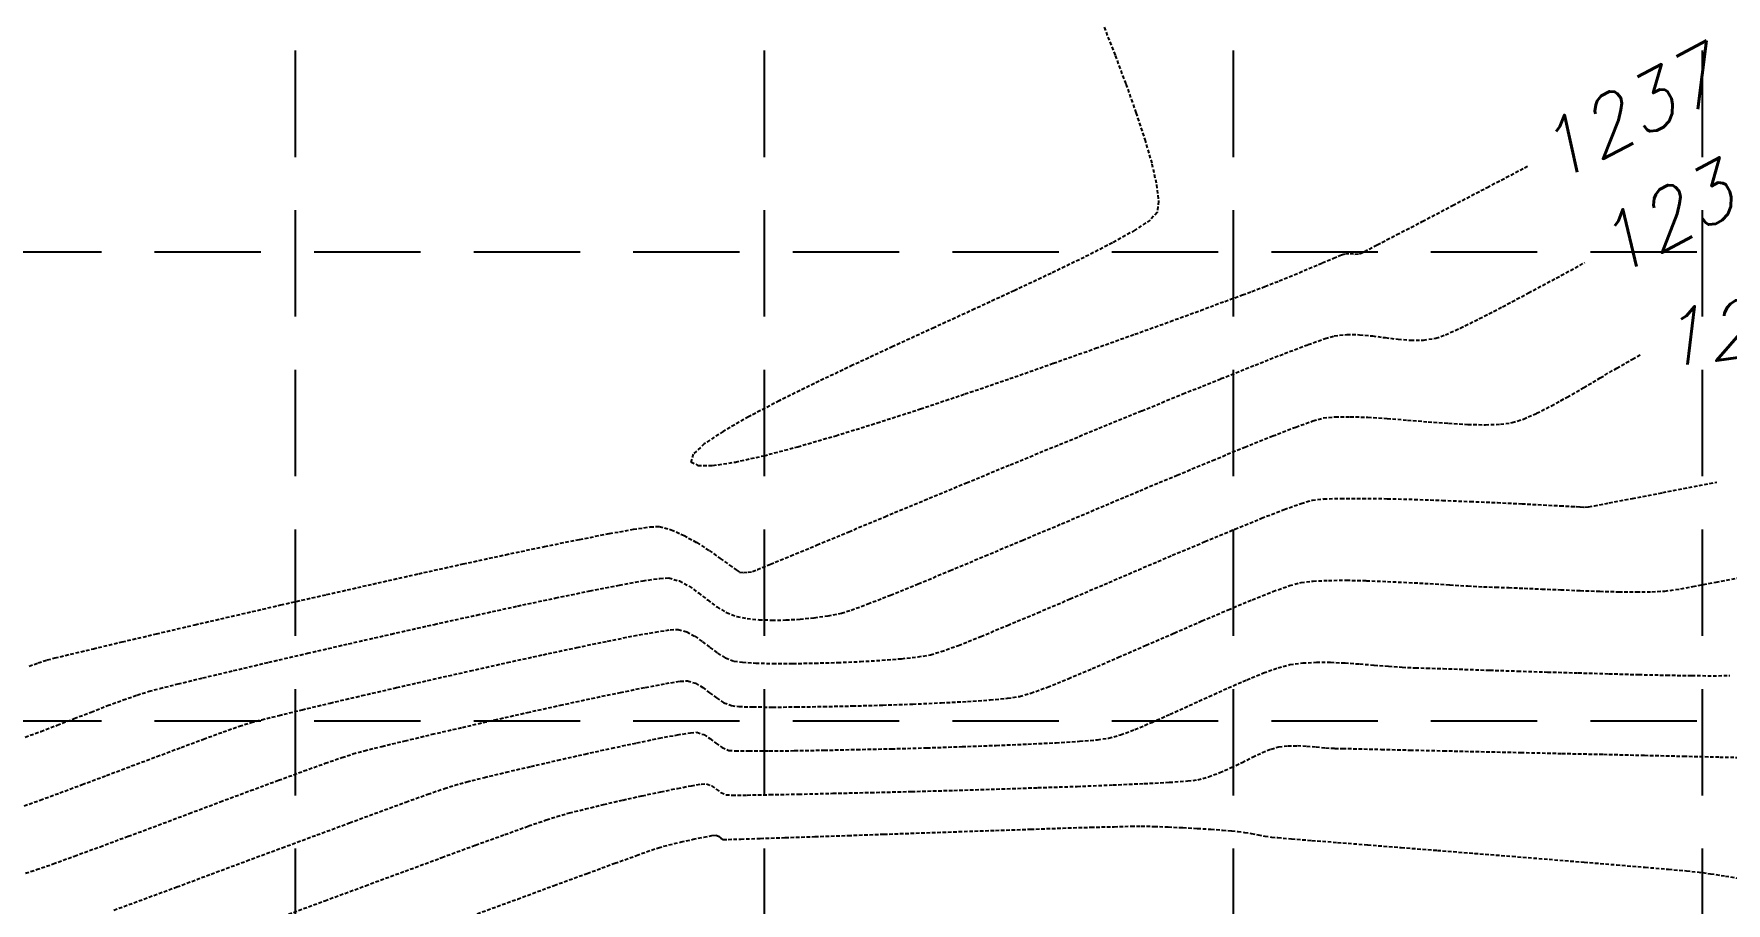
# Model space of a CAD drawing. Header units: inches. Extents: x 7994 to 10114, y 11164 to 12491.
# Drawn here: x 9730.3 to 9849.6, y 11450.7 to 11512 of the extents above; entities that cross this region are included whole.
import ezdxf

# ---------------------------------------------------------------- set-up
doc = ezdxf.new("R2010")
doc.units = ezdxf.units.IN
doc.header["$MEASUREMENT"] = 0
doc.linetypes.add('HIDDEN', pattern=[0.375, 0.25, -0.125])
doc.linetypes.add('x4227topo$0$HIDDEN', pattern=[0.375, 0.25, -0.125])
doc.layers.add('CONTOURS', color=43, linetype='x4227topo$0$HIDDEN')
doc.layers.add('GRID', color=254, linetype='HIDDEN')
doc.styles.add('x4227topo$0$L100', font='simplex.shx', dxfattribs={"oblique": 15, "height": 6})

msp = doc.modelspace()

# ---------------------------------------------------------------- linework, layer by layer
at = {"layer": 'CONTOURS', "color": 43}
for p, q in [((9805.77, 11512.43, 1237), (9806.55, 11510.43, 1237)), ((9806.55, 11510.43, 1237), (9807.31, 11508.4, 1237)), ((9807.31, 11508.4, 1237), (9808.02, 11506.4, 1237)), ((9808.02, 11506.4, 1237), (9808.64, 11504.51, 1237)), ((9808.64, 11504.51, 1237), (9809.14, 11502.79, 1237)), ((9809.14, 11502.79, 1237), (9809.47, 11501.32, 1237)), ((9832.78, 11501.13, 1237), (9835.42, 11502.51, 1237)), ((9835.42, 11502.51, 1237), (9835.62, 11502.62, 1237)), ((9809.47, 11501.32, 1237), (9809.61, 11500.15, 1237)), ((9809.61, 11500.15, 1237), (9809.51, 11499.37, 1237)), ((9830.35, 11499.86, 1237), (9832.78, 11501.13, 1237)), ((9809.51, 11499.37, 1237), (9809.02, 11498.83, 1237)), ((9828.21, 11498.73, 1237), (9830.35, 11499.86, 1237)), ((9807.94, 11498.11, 1237), (9806.36, 11497.22, 1237)), ((9809.02, 11498.83, 1237), (9807.94, 11498.11, 1237)), ((9825.03, 11497.08, 1237), (9826.41, 11497.8, 1237)), ((9826.41, 11497.8, 1237), (9828.21, 11498.73, 1237)), ((9806.36, 11497.22, 1237), (9804.37, 11496.2, 1237)), ((9822.5, 11496.37, 1237), (9822.79, 11496.47, 1237)), ((9822.79, 11496.47, 1237), (9823.12, 11496.47, 1237)), ((9823.12, 11496.47, 1237), (9823.45, 11496.43, 1237)), ((9823.78, 11496.44, 1237), (9824.13, 11496.61, 1237)), ((9824.13, 11496.61, 1237), (9825.03, 11497.08, 1237)), ((9804.37, 11496.2, 1237), (9802.03, 11495.07, 1237)), ((9819.18, 11494.97, 1237), (9820.21, 11495.41, 1237)), ((9820.21, 11495.41, 1237), (9821.15, 11495.81, 1237)), ((9821.15, 11495.81, 1237), (9821.94, 11496.14, 1237)), ((9821.94, 11496.14, 1237), (9822.5, 11496.37, 1237)), ((9823.45, 11496.43, 1237), (9823.78, 11496.44, 1237)), ((9837.66, 11494.74, 1236), (9839.66, 11495.83, 1236)), ((9802.03, 11495.07, 1237), (9799.43, 11493.85, 1237)), ((9816.2, 11493.8, 1237), (9817.11, 11494.14, 1237)), ((9817.11, 11494.14, 1237), (9818.12, 11494.54, 1237)), ((9818.12, 11494.54, 1237), (9819.18, 11494.97, 1237)), ((9835.69, 11493.69, 1236), (9837.66, 11494.74, 1236)), ((9799.43, 11493.85, 1237), (9796.65, 11492.56, 1237)), ((9812.56, 11492.46, 1237), (9814.28, 11493.1, 1237)), ((9814.28, 11493.1, 1237), (9815.52, 11493.55, 1237)), ((9815.52, 11493.55, 1237), (9816.2, 11493.8, 1237)), ((9833.87, 11492.72, 1236), (9835.69, 11493.69, 1236)), ((9796.65, 11492.56, 1237), (9793.77, 11491.24, 1237)), ((9807.93, 11490.78, 1237), (9810.42, 11491.68, 1237)), ((9810.42, 11491.68, 1237), (9812.56, 11492.46, 1237)), ((9830.88, 11491.21, 1236), (9832.24, 11491.88, 1236)), ((9832.24, 11491.88, 1236), (9833.87, 11492.72, 1236)), ((9793.77, 11491.24, 1237), (9790.87, 11489.91, 1237)), ((9805.17, 11489.79, 1237), (9807.93, 11490.78, 1237)), ((9821.35, 11490.48, 1236), (9822, 11490.67, 1236)), ((9822, 11490.67, 1236), (9822.89, 11490.76, 1236)), ((9822.89, 11490.76, 1236), (9823.79, 11490.75, 1236)), ((9823.79, 11490.75, 1236), (9824.69, 11490.66, 1236)), ((9824.69, 11490.66, 1236), (9825.59, 11490.54, 1236)), ((9825.59, 11490.54, 1236), (9826.5, 11490.43, 1236)), ((9828.29, 11490.37, 1236), (9829.16, 11490.5, 1236)), ((9829.16, 11490.5, 1236), (9829.84, 11490.74, 1236)), ((9829.84, 11490.74, 1236), (9830.88, 11491.21, 1236)), ((9790.87, 11489.91, 1237), (9788.04, 11488.59, 1237)), ((9802.21, 11488.74, 1237), (9805.17, 11489.79, 1237)), ((9816.42, 11488.61, 1236), (9818.49, 11489.42, 1236)), ((9818.49, 11489.42, 1236), (9820.15, 11490.05, 1236)), ((9820.15, 11490.05, 1236), (9821.35, 11490.48, 1236)), ((9826.5, 11490.43, 1236), (9827.39, 11490.36, 1236)), ((9827.39, 11490.36, 1236), (9828.29, 11490.37, 1236)), ((9843.03, 11489.02, 1235), (9843.67, 11489.38, 1235)), ((9788.04, 11488.59, 1237), (9785.34, 11487.31, 1237)), ((9799.12, 11487.65, 1237), (9802.21, 11488.74, 1237)), ((9814.01, 11487.65, 1236), (9816.42, 11488.61, 1236)), ((9840.76, 11487.71, 1235), (9841.92, 11488.39, 1235)), ((9841.92, 11488.39, 1235), (9843.03, 11489.02, 1235)), ((9785.34, 11487.31, 1237), (9782.87, 11486.09, 1237)), ((9795.96, 11486.57, 1237), (9799.12, 11487.65, 1237)), ((9811.33, 11486.57, 1236), (9814.01, 11487.65, 1236)), ((9838.42, 11486.35, 1235), (9839.59, 11487.02, 1235)), ((9839.59, 11487.02, 1235), (9840.76, 11487.71, 1235)), ((9782.87, 11486.09, 1237), (9780.7, 11484.96, 1237)), ((9792.82, 11485.52, 1237), (9795.96, 11486.57, 1237)), ((9808.44, 11485.39, 1236), (9811.33, 11486.57, 1236)), ((9836.27, 11485.21, 1235), (9837.31, 11485.73, 1235)), ((9837.31, 11485.73, 1235), (9838.42, 11486.35, 1235)), ((9780.7, 11484.96, 1237), (9778.91, 11483.93, 1237)), ((9786.85, 11483.63, 1237), (9789.76, 11484.53, 1237)), ((9789.76, 11484.53, 1237), (9792.82, 11485.52, 1237)), ((9805.4, 11484.15, 1236), (9808.44, 11485.39, 1236)), ((9819.29, 11484.24, 1235), (9820.5, 11484.67, 1235)), ((9820.5, 11484.67, 1235), (9821.22, 11484.88, 1235)), ((9821.22, 11484.88, 1235), (9822.07, 11484.96, 1235)), ((9822.07, 11484.96, 1235), (9823.13, 11484.97, 1235)), ((9823.13, 11484.97, 1235), (9824.37, 11484.93, 1235)), ((9824.37, 11484.93, 1235), (9825.73, 11484.84, 1235)), ((9825.73, 11484.84, 1235), (9827.17, 11484.73, 1235)), ((9827.17, 11484.73, 1235), (9828.63, 11484.61, 1235)), ((9828.63, 11484.61, 1235), (9830.06, 11484.51, 1235)), ((9833.72, 11484.44, 1235), (9834.55, 11484.55, 1235)), ((9834.55, 11484.55, 1235), (9835.34, 11484.8, 1235)), ((9835.34, 11484.8, 1235), (9836.27, 11485.21, 1235)), ((9778.91, 11483.93, 1237), (9777.58, 11483.05, 1237)), ((9784.17, 11482.85, 1237), (9786.85, 11483.63, 1237)), ((9802.29, 11482.87, 1236), (9805.4, 11484.15, 1236)), ((9815.69, 11482.82, 1235), (9817.66, 11483.61, 1235)), ((9817.66, 11483.61, 1235), (9819.29, 11484.24, 1235)), ((9830.06, 11484.51, 1235), (9831.42, 11484.43, 1235)), ((9831.42, 11484.43, 1235), (9832.66, 11484.4, 1235)), ((9832.66, 11484.4, 1235), (9833.72, 11484.44, 1235)), ((9776.8, 11482.33, 1237), (9776.64, 11481.79, 1237)), ((9777.58, 11483.05, 1237), (9776.8, 11482.33, 1237)), ((9779.77, 11481.77, 1237), (9781.79, 11482.22, 1237)), ((9781.79, 11482.22, 1237), (9784.17, 11482.85, 1237)), ((9799.15, 11481.58, 1236), (9802.29, 11482.87, 1236)), ((9813.42, 11481.89, 1235), (9815.69, 11482.82, 1235)), ((9776.64, 11481.79, 1237), (9777.13, 11481.53, 1237)), ((9777.13, 11481.53, 1237), (9778.19, 11481.53, 1237)), ((9778.19, 11481.53, 1237), (9779.77, 11481.77, 1237)), ((9796.07, 11480.31, 1236), (9799.15, 11481.58, 1236)), ((9810.93, 11480.85, 1235), (9813.42, 11481.89, 1235)), ((9793.1, 11479.08, 1236), (9796.07, 11480.31, 1236)), ((9805.54, 11478.59, 1235), (9808.28, 11479.75, 1235)), ((9808.28, 11479.75, 1235), (9810.93, 11480.85, 1235)), ((9845.16, 11479.62, 1234), (9847.73, 11480.12, 1234)), ((9847.73, 11480.12, 1234), (9848.97, 11480.36, 1234)), ((9790.31, 11477.92, 1236), (9793.1, 11479.08, 1236)), ((9802.77, 11477.42, 1235), (9805.54, 11478.59, 1235)), ((9818.46, 11478.43, 1234), (9819.67, 11478.86, 1234)), ((9819.67, 11478.86, 1234), (9820.44, 11479.08, 1234)), ((9820.44, 11479.08, 1234), (9821.26, 11479.17, 1234)), ((9821.26, 11479.17, 1234), (9822.47, 11479.21, 1234)), ((9822.47, 11479.21, 1234), (9823.99, 11479.21, 1234)), ((9823.99, 11479.21, 1234), (9825.75, 11479.19, 1234)), ((9825.75, 11479.19, 1234), (9827.65, 11479.14, 1234)), ((9827.65, 11479.14, 1234), (9829.63, 11479.07, 1234)), ((9829.63, 11479.07, 1234), (9831.6, 11478.99, 1234)), ((9831.6, 11478.99, 1234), (9833.5, 11478.91, 1234)), ((9833.5, 11478.91, 1234), (9835.24, 11478.83, 1234)), ((9835.24, 11478.83, 1234), (9836.74, 11478.75, 1234)), ((9836.74, 11478.75, 1234), (9837.93, 11478.69, 1234)), ((9837.93, 11478.69, 1234), (9838.73, 11478.65, 1234)), ((9838.73, 11478.65, 1234), (9839.06, 11478.63, 1234)), ((9839.06, 11478.63, 1234), (9839.35, 11478.61, 1234)), ((9839.35, 11478.61, 1234), (9839.65, 11478.6, 1234)), ((9839.65, 11478.6, 1234), (9839.94, 11478.61, 1234)), ((9839.94, 11478.61, 1234), (9840.34, 11478.68, 1234)), ((9840.34, 11478.68, 1234), (9841.39, 11478.89, 1234)), ((9841.39, 11478.89, 1234), (9843.03, 11479.2, 1234)), ((9843.03, 11479.2, 1234), (9845.16, 11479.62, 1234)), ((9787.77, 11476.86, 1236), (9790.31, 11477.92, 1236)), ((9800.03, 11476.27, 1235), (9802.77, 11477.42, 1235)), ((9815, 11477.05, 1234), (9816.88, 11477.81, 1234)), ((9816.88, 11477.81, 1234), (9818.46, 11478.43, 1234)), ((9766.32, 11475.82, 1236), (9768.79, 11476.32, 1236)), ((9768.79, 11476.32, 1236), (9770.89, 11476.73, 1236)), ((9770.89, 11476.73, 1236), (9772.58, 11477.03, 1236)), ((9772.58, 11477.03, 1236), (9773.77, 11477.2, 1236)), ((9773.77, 11477.2, 1236), (9774.41, 11477.23, 1236)), ((9774.41, 11477.23, 1236), (9775.25, 11477, 1236)), ((9775.25, 11477, 1236), (9776.15, 11476.6, 1236)), ((9776.15, 11476.6, 1236), (9777.06, 11476.09, 1236)), ((9785.53, 11475.93, 1236), (9787.77, 11476.86, 1236)), ((9797.39, 11475.16, 1235), (9800.03, 11476.27, 1235)), ((9812.88, 11476.16, 1234), (9815, 11477.05, 1234)), ((9760.58, 11474.59, 1236), (9763.57, 11475.24, 1236)), ((9763.57, 11475.24, 1236), (9766.32, 11475.82, 1236)), ((9777.06, 11476.09, 1236), (9777.93, 11475.53, 1236)), ((9777.93, 11475.53, 1236), (9778.71, 11474.98, 1236)), ((9778.71, 11474.98, 1236), (9779.36, 11474.51, 1236)), ((9782.24, 11474.57, 1236), (9783.67, 11475.16, 1236)), ((9783.67, 11475.16, 1236), (9785.53, 11475.93, 1236)), ((9794.91, 11474.12, 1235), (9797.39, 11475.16, 1235)), ((9808.19, 11474.18, 1234), (9810.58, 11475.2, 1234)), ((9810.58, 11475.2, 1234), (9812.88, 11476.16, 1234)), ((9754.21, 11473.17, 1236), (9757.44, 11473.9, 1236)), ((9757.44, 11473.9, 1236), (9760.58, 11474.59, 1236)), ((9779.36, 11474.51, 1236), (9779.82, 11474.17, 1236)), ((9779.82, 11474.17, 1236), (9780.06, 11474.02, 1236)), ((9780.06, 11474.02, 1236), (9780.36, 11473.99, 1236)), ((9780.36, 11473.99, 1236), (9780.67, 11474, 1236)), ((9780.67, 11474, 1236), (9780.97, 11474.05, 1236)), ((9780.97, 11474.05, 1236), (9781.32, 11474.19, 1236)), ((9781.32, 11474.19, 1236), (9782.24, 11474.57, 1236)), ((9792.67, 11473.19, 1235), (9794.91, 11474.12, 1235)), ((9805.77, 11473.14, 1234), (9808.19, 11474.18, 1234)), ((9750.95, 11472.43, 1236), (9754.21, 11473.17, 1236)), ((9767.1, 11472.19, 1235), (9769.52, 11472.69, 1235)), ((9769.52, 11472.69, 1235), (9771.6, 11473.1, 1235)), ((9771.6, 11473.1, 1235), (9773.26, 11473.4, 1235)), ((9773.26, 11473.4, 1235), (9774.45, 11473.57, 1235)), ((9774.45, 11473.57, 1235), (9775.07, 11473.6, 1235)), ((9775.07, 11473.6, 1235), (9775.82, 11473.39, 1235)), ((9775.82, 11473.39, 1235), (9776.51, 11473.02, 1235)), ((9776.51, 11473.02, 1235), (9777.16, 11472.55, 1235)), ((9790.71, 11472.4, 1235), (9792.67, 11473.19, 1235)), ((9803.37, 11472.12, 1234), (9805.77, 11473.14, 1234)), ((9816.22, 11472.07, 1233), (9817.68, 11472.65, 1233)), ((9817.68, 11472.65, 1233), (9818.85, 11473.06, 1233)), ((9818.85, 11473.06, 1233), (9819.66, 11473.28, 1233)), ((9819.66, 11473.28, 1233), (9820.51, 11473.38, 1233)), ((9820.51, 11473.38, 1233), (9821.59, 11473.43, 1233)), ((9821.59, 11473.43, 1233), (9822.87, 11473.44, 1233)), ((9822.87, 11473.44, 1233), (9824.27, 11473.41, 1233)), ((9824.27, 11473.41, 1233), (9825.75, 11473.35, 1233)), ((9825.75, 11473.35, 1233), (9827.26, 11473.28, 1233)), ((9827.26, 11473.28, 1233), (9828.75, 11473.2, 1233)), ((9828.75, 11473.2, 1233), (9830.15, 11473.12, 1233)), ((9830.15, 11473.12, 1233), (9831.43, 11473.04, 1233)), ((9831.43, 11473.04, 1233), (9832.53, 11472.98, 1233)), ((9832.53, 11472.98, 1233), (9833.39, 11472.95, 1233)), ((9833.39, 11472.95, 1233), (9834.3, 11472.92, 1233)), ((9834.3, 11472.92, 1233), (9835.4, 11472.88, 1233)), ((9835.4, 11472.88, 1233), (9836.64, 11472.82, 1233)), ((9836.64, 11472.82, 1233), (9837.97, 11472.77, 1233)), ((9837.97, 11472.77, 1233), (9839.35, 11472.71, 1233)), ((9839.35, 11472.71, 1233), (9840.73, 11472.66, 1233)), ((9840.73, 11472.66, 1233), (9842.07, 11472.63, 1233)), ((9842.07, 11472.63, 1233), (9843.31, 11472.62, 1233)), ((9843.31, 11472.62, 1233), (9844.4, 11472.63, 1233)), ((9844.4, 11472.63, 1233), (9845.31, 11472.68, 1233)), ((9845.31, 11472.68, 1233), (9846.07, 11472.78, 1233)), ((9846.07, 11472.78, 1233), (9847.29, 11472.99, 1233)), ((9847.29, 11472.99, 1233), (9848.92, 11473.3, 1233)), ((9848.92, 11473.3, 1233), (9850.89, 11473.68, 1233)), ((9744.61, 11470.98, 1236), (9747.72, 11471.7, 1236)), ((9747.72, 11471.7, 1236), (9750.95, 11472.43, 1236)), ((9761.54, 11470.99, 1235), (9764.41, 11471.62, 1235)), ((9764.41, 11471.62, 1235), (9767.1, 11472.19, 1235)), ((9777.16, 11472.55, 1235), (9777.81, 11472.05, 1235)), ((9777.81, 11472.05, 1235), (9778.46, 11471.56, 1235)), ((9778.46, 11471.56, 1235), (9779.14, 11471.16, 1235)), ((9787.94, 11471.33, 1235), (9789.11, 11471.77, 1235)), ((9789.11, 11471.77, 1235), (9790.71, 11472.4, 1235)), ((9801.08, 11471.15, 1234), (9803.37, 11472.12, 1234)), ((9814.53, 11471.36, 1233), (9816.22, 11472.07, 1233)), ((9738.95, 11469.66, 1236), (9741.66, 11470.3, 1236)), ((9741.66, 11470.3, 1236), (9744.61, 11470.98, 1236)), ((9755.51, 11469.65, 1235), (9758.55, 11470.33, 1235)), ((9758.55, 11470.33, 1235), (9761.54, 11470.99, 1235)), ((9779.14, 11471.16, 1235), (9779.87, 11470.88, 1235)), ((9779.87, 11470.88, 1235), (9780.6, 11470.74, 1235)), ((9780.6, 11470.74, 1235), (9781.44, 11470.66, 1235)), ((9781.44, 11470.66, 1235), (9782.36, 11470.63, 1235)), ((9782.36, 11470.63, 1235), (9783.33, 11470.64, 1235)), ((9783.33, 11470.64, 1235), (9784.33, 11470.7, 1235)), ((9784.33, 11470.7, 1235), (9785.33, 11470.8, 1235)), ((9785.33, 11470.8, 1235), (9786.31, 11470.94, 1235)), ((9786.31, 11470.94, 1235), (9787.25, 11471.12, 1235)), ((9787.25, 11471.12, 1235), (9787.94, 11471.33, 1235)), ((9797.08, 11469.48, 1234), (9798.96, 11470.26, 1234)), ((9798.96, 11470.26, 1234), (9801.08, 11471.15, 1234)), ((9810.72, 11469.72, 1233), (9812.67, 11470.57, 1233)), ((9812.67, 11470.57, 1233), (9814.53, 11471.36, 1233)), ((9734.5, 11468.61, 1236), (9736.54, 11469.1, 1236)), ((9736.54, 11469.1, 1236), (9738.95, 11469.66, 1236)), ((9752.5, 11468.96, 1235), (9755.51, 11469.65, 1235)), ((9768.6, 11468.7, 1234), (9770.76, 11469.15, 1234)), ((9770.76, 11469.15, 1234), (9772.62, 11469.52, 1234)), ((9772.62, 11469.52, 1234), (9774.12, 11469.79, 1234)), ((9774.12, 11469.79, 1234), (9775.18, 11469.95, 1234)), ((9775.18, 11469.95, 1234), (9775.74, 11469.97, 1234)), ((9775.74, 11469.97, 1234), (9776.35, 11469.8, 1234)), ((9776.35, 11469.8, 1234), (9776.91, 11469.49, 1234)), ((9776.91, 11469.49, 1234), (9777.45, 11469.11, 1234)), ((9777.45, 11469.11, 1234), (9777.98, 11468.7, 1234)), ((9795.5, 11468.85, 1234), (9797.08, 11469.48, 1234)), ((9808.73, 11468.86, 1233), (9810.72, 11469.72, 1233)), ((9730.61, 11467.62, 1236), (9731.25, 11467.82, 1236)), ((9731.25, 11467.82, 1236), (9731.79, 11467.96, 1236)), ((9731.79, 11467.96, 1236), (9732.89, 11468.23, 1236)), ((9732.89, 11468.23, 1236), (9734.5, 11468.61, 1236)), ((9746.87, 11467.66, 1235), (9749.6, 11468.29, 1235)), ((9749.6, 11468.29, 1235), (9752.5, 11468.96, 1235)), ((9763.69, 11467.64, 1234), (9766.22, 11468.19, 1234)), ((9766.22, 11468.19, 1234), (9768.6, 11468.7, 1234)), ((9777.98, 11468.7, 1234), (9778.52, 11468.3, 1234)), ((9778.52, 11468.3, 1234), (9779.08, 11467.96, 1234)), ((9779.08, 11467.96, 1234), (9779.68, 11467.74, 1234)), ((9790.11, 11467.8, 1234), (9791.49, 11467.91, 1234)), ((9791.49, 11467.91, 1234), (9792.65, 11468.04, 1234)), ((9792.65, 11468.04, 1234), (9793.53, 11468.18, 1234)), ((9793.53, 11468.18, 1234), (9794.29, 11468.41, 1234)), ((9794.29, 11468.41, 1234), (9795.5, 11468.85, 1234)), ((9804.93, 11467.21, 1233), (9806.78, 11468.01, 1233)), ((9806.78, 11468.01, 1233), (9808.73, 11468.86, 1233)), ((9729.97, 11467.38, 1236), (9730.61, 11467.62, 1236)), ((9742.23, 11466.56, 1235), (9744.39, 11467.07, 1235)), ((9744.39, 11467.07, 1235), (9746.87, 11467.66, 1235)), ((9758.45, 11466.46, 1234), (9761.08, 11467.05, 1234)), ((9761.08, 11467.05, 1234), (9763.69, 11467.64, 1234)), ((9779.68, 11467.74, 1234), (9780.28, 11467.66, 1234)), ((9780.28, 11467.66, 1234), (9781.21, 11467.6, 1234)), ((9781.21, 11467.6, 1234), (9782.42, 11467.57, 1234)), ((9782.42, 11467.57, 1234), (9783.83, 11467.57, 1234)), ((9783.83, 11467.57, 1234), (9785.38, 11467.6, 1234)), ((9785.38, 11467.6, 1234), (9786.99, 11467.64, 1234)), ((9786.99, 11467.64, 1234), (9788.59, 11467.71, 1234)), ((9788.59, 11467.71, 1234), (9790.11, 11467.8, 1234)), ((9803.24, 11466.5, 1233), (9804.93, 11467.21, 1233)), ((9815.83, 11466.42, 1232), (9817.01, 11466.91, 1232)), ((9817.01, 11466.91, 1232), (9818.04, 11467.27, 1232)), ((9818.04, 11467.27, 1232), (9818.87, 11467.49, 1232)), ((9818.87, 11467.49, 1232), (9819.78, 11467.61, 1232)), ((9819.78, 11467.61, 1232), (9820.74, 11467.66, 1232)), ((9820.74, 11467.66, 1232), (9821.74, 11467.66, 1232)), ((9821.74, 11467.66, 1232), (9822.76, 11467.61, 1232)), ((9822.76, 11467.61, 1232), (9823.8, 11467.54, 1232)), ((9823.8, 11467.54, 1232), (9824.82, 11467.46, 1232)), ((9824.82, 11467.46, 1232), (9825.83, 11467.38, 1232)), ((9825.83, 11467.38, 1232), (9826.8, 11467.31, 1232)), ((9826.8, 11467.31, 1232), (9827.72, 11467.27, 1232)), ((9827.72, 11467.27, 1232), (9828.51, 11467.25, 1232)), ((9828.51, 11467.25, 1232), (9829.69, 11467.21, 1232)), ((9829.69, 11467.21, 1232), (9831.2, 11467.16, 1232)), ((9831.2, 11467.16, 1232), (9832.97, 11467.1, 1232)), ((9832.97, 11467.1, 1232), (9834.94, 11467.04, 1232)), ((9834.94, 11467.04, 1232), (9837.04, 11466.97, 1232)), ((9837.04, 11466.97, 1232), (9839.2, 11466.91, 1232)), ((9839.2, 11466.91, 1232), (9841.37, 11466.85, 1232)), ((9841.37, 11466.85, 1232), (9843.47, 11466.79, 1232)), ((9843.47, 11466.79, 1232), (9845.43, 11466.75, 1232)), ((9845.43, 11466.75, 1232), (9847.21, 11466.72, 1232)), ((9847.21, 11466.72, 1232), (9848.71, 11466.71, 1232)), ((9848.71, 11466.71, 1232), (9849.9, 11466.72, 1232)), ((9737.59, 11465.35, 1235), (9738.43, 11465.61, 1235)), ((9738.43, 11465.61, 1235), (9739.18, 11465.81, 1235)), ((9739.18, 11465.81, 1235), (9740.47, 11466.13, 1235)), ((9740.47, 11466.13, 1235), (9742.23, 11466.56, 1235)), ((9753.44, 11465.31, 1234), (9755.88, 11465.87, 1234)), ((9755.88, 11465.87, 1234), (9758.45, 11466.46, 1234)), ((9769.63, 11465.11, 1233), (9771.66, 11465.53, 1233)), ((9771.66, 11465.53, 1233), (9773.43, 11465.89, 1233)), ((9773.43, 11465.89, 1233), (9774.86, 11466.16, 1233)), ((9774.86, 11466.16, 1233), (9775.88, 11466.32, 1233)), ((9775.88, 11466.32, 1233), (9776.4, 11466.35, 1233)), ((9776.4, 11466.35, 1233), (9776.96, 11466.18, 1233)), ((9776.96, 11466.18, 1233), (9777.47, 11465.88, 1233)), ((9777.47, 11465.88, 1233), (9777.95, 11465.51, 1233)), ((9777.95, 11465.51, 1233), (9778.44, 11465.14, 1233)), ((9799.81, 11465.25, 1233), (9800.61, 11465.48, 1233)), ((9800.61, 11465.48, 1233), (9801.78, 11465.91, 1233)), ((9801.78, 11465.91, 1233), (9803.24, 11466.5, 1233)), ((9813.17, 11465.24, 1232), (9814.53, 11465.86, 1232)), ((9814.53, 11465.86, 1232), (9815.83, 11466.42, 1232)), ((9734.34, 11464.15, 1235), (9735.5, 11464.6, 1235)), ((9735.5, 11464.6, 1235), (9736.6, 11465, 1235)), ((9736.6, 11465, 1235), (9737.59, 11465.35, 1235)), ((9747.59, 11463.91, 1234), (9749.22, 11464.31, 1234)), ((9749.22, 11464.31, 1234), (9751.19, 11464.78, 1234)), ((9751.19, 11464.78, 1234), (9753.44, 11465.31, 1234)), ((9765.12, 11464.12, 1233), (9767.43, 11464.63, 1233)), ((9767.43, 11464.63, 1233), (9769.63, 11465.11, 1233)), ((9778.44, 11465.14, 1233), (9778.95, 11464.81, 1233)), ((9778.95, 11464.81, 1233), (9779.49, 11464.6, 1233)), ((9779.49, 11464.6, 1233), (9780.02, 11464.54, 1233)), ((9780.02, 11464.54, 1233), (9781.01, 11464.51, 1233)), ((9781.01, 11464.51, 1233), (9782.39, 11464.5, 1233)), ((9782.39, 11464.5, 1233), (9784.07, 11464.51, 1233)), ((9784.07, 11464.51, 1233), (9785.99, 11464.54, 1233)), ((9785.99, 11464.54, 1233), (9788.04, 11464.58, 1233)), ((9788.04, 11464.58, 1233), (9790.17, 11464.64, 1233)), ((9790.17, 11464.64, 1233), (9792.28, 11464.71, 1233)), ((9792.28, 11464.71, 1233), (9794.29, 11464.8, 1233)), ((9794.29, 11464.8, 1233), (9796.14, 11464.9, 1233)), ((9796.14, 11464.9, 1233), (9797.72, 11465, 1233)), ((9797.72, 11465, 1233), (9798.97, 11465.12, 1233)), ((9798.97, 11465.12, 1233), (9799.81, 11465.25, 1233)), ((9810.42, 11463.99, 1232), (9811.78, 11464.61, 1232)), ((9811.78, 11464.61, 1232), (9813.17, 11465.24, 1232)), ((9730.79, 11462.79, 1235), (9731.95, 11463.23, 1235)), ((9731.95, 11463.23, 1235), (9733.15, 11463.69, 1235)), ((9733.15, 11463.69, 1235), (9734.34, 11464.15, 1235)), ((9743.66, 11462.75, 1234), (9744.8, 11463.15, 1234)), ((9744.8, 11463.15, 1234), (9745.62, 11463.41, 1234)), ((9745.62, 11463.41, 1234), (9746.36, 11463.61, 1234)), ((9746.36, 11463.61, 1234), (9747.59, 11463.91, 1234)), ((9758.39, 11462.58, 1233), (9760.53, 11463.07, 1233)), ((9760.53, 11463.07, 1233), (9762.8, 11463.6, 1233)), ((9762.8, 11463.6, 1233), (9765.12, 11464.12, 1233)), ((9807.94, 11462.92, 1232), (9809.13, 11463.42, 1232)), ((9809.13, 11463.42, 1232), (9810.42, 11463.99, 1232)), ((9729.7, 11462.38, 1235), (9730.79, 11462.79, 1235)), ((9740.69, 11461.66, 1234), (9742.27, 11462.24, 1234)), ((9742.27, 11462.24, 1234), (9743.66, 11462.75, 1234)), ((9754.85, 11461.73, 1233), (9756.48, 11462.12, 1233)), ((9756.48, 11462.12, 1233), (9758.39, 11462.58, 1233)), ((9771.06, 11461.6, 1232), (9772.83, 11461.98, 1232)), ((9772.83, 11461.98, 1232), (9774.4, 11462.3, 1232)), ((9774.4, 11462.3, 1232), (9775.68, 11462.54, 1232)), ((9775.68, 11462.54, 1232), (9776.6, 11462.69, 1232)), ((9776.6, 11462.69, 1232), (9777.06, 11462.72, 1232)), ((9777.06, 11462.72, 1232), (9777.54, 11462.56, 1232)), ((9777.54, 11462.56, 1232), (9777.98, 11462.28, 1232)), ((9777.98, 11462.28, 1232), (9778.4, 11461.95, 1232)), ((9778.4, 11461.95, 1232), (9778.83, 11461.65, 1232)), ((9798.17, 11461.8, 1232), (9800.4, 11461.89, 1232)), ((9800.4, 11461.89, 1232), (9802.38, 11461.99, 1232)), ((9802.38, 11461.99, 1232), (9804.04, 11462.09, 1232)), ((9804.04, 11462.09, 1232), (9805.3, 11462.2, 1232)), ((9805.3, 11462.2, 1232), (9806.09, 11462.31, 1232)), ((9806.09, 11462.31, 1232), (9806.92, 11462.54, 1232)), ((9806.92, 11462.54, 1232), (9807.94, 11462.92, 1232)), ((9737.2, 11460.35, 1234), (9738.98, 11461.01, 1234)), ((9738.98, 11461.01, 1234), (9740.69, 11461.66, 1234)), ((9750.85, 11460.54, 1233), (9752.03, 11460.95, 1233)), ((9752.03, 11460.95, 1233), (9752.8, 11461.2, 1233)), ((9752.8, 11461.2, 1233), (9753.6, 11461.42, 1233)), ((9753.6, 11461.42, 1233), (9754.85, 11461.73, 1233)), ((9765.36, 11460.32, 1232), (9767.24, 11460.75, 1232)), ((9767.24, 11460.75, 1232), (9769.17, 11461.19, 1232)), ((9769.17, 11461.19, 1232), (9771.06, 11461.6, 1232)), ((9778.83, 11461.65, 1232), (9779.3, 11461.45, 1232)), ((9779.3, 11461.45, 1232), (9779.76, 11461.42, 1232)), ((9779.76, 11461.42, 1232), (9780.73, 11461.41, 1232)), ((9780.73, 11461.41, 1232), (9782.16, 11461.41, 1232)), ((9782.16, 11461.41, 1232), (9783.95, 11461.43, 1232)), ((9783.95, 11461.43, 1232), (9786.04, 11461.46, 1232)), ((9786.04, 11461.46, 1232), (9788.34, 11461.51, 1232)), ((9788.34, 11461.51, 1232), (9790.78, 11461.56, 1232)), ((9790.78, 11461.56, 1232), (9793.28, 11461.63, 1232)), ((9793.28, 11461.63, 1232), (9795.77, 11461.71, 1232)), ((9795.77, 11461.71, 1232), (9798.17, 11461.8, 1232)), ((9815.5, 11460.6, 1231), (9816.24, 11460.97, 1231)), ((9816.24, 11460.97, 1231), (9816.93, 11461.29, 1231)), ((9816.93, 11461.29, 1231), (9817.55, 11461.54, 1231)), ((9817.55, 11461.54, 1231), (9818.09, 11461.69, 1231)), ((9818.09, 11461.69, 1231), (9818.74, 11461.77, 1231)), ((9818.74, 11461.77, 1231), (9819.4, 11461.78, 1231)), ((9819.4, 11461.78, 1231), (9820.06, 11461.74, 1231)), ((9820.06, 11461.74, 1231), (9820.72, 11461.69, 1231)), ((9820.72, 11461.69, 1231), (9821.39, 11461.63, 1231)), ((9821.39, 11461.63, 1231), (9822.05, 11461.59, 1231)), ((9822.05, 11461.59, 1231), (9822.59, 11461.58, 1231)), ((9822.59, 11461.58, 1231), (9823.71, 11461.56, 1231)), ((9823.71, 11461.56, 1231), (9825.32, 11461.52, 1231)), ((9825.32, 11461.52, 1231), (9827.35, 11461.47, 1231)), ((9827.35, 11461.47, 1231), (9829.71, 11461.42, 1231)), ((9829.71, 11461.42, 1231), (9832.34, 11461.36, 1231)), ((9832.34, 11461.36, 1231), (9835.15, 11461.3, 1231)), ((9835.15, 11461.3, 1231), (9838.06, 11461.23, 1231)), ((9838.06, 11461.23, 1231), (9840.99, 11461.17, 1231)), ((9840.99, 11461.17, 1231), (9843.88, 11461.1, 1231)), ((9843.88, 11461.1, 1231), (9846.63, 11461.04, 1231)), ((9846.63, 11461.04, 1231), (9849.18, 11460.98, 1231)), ((9849.18, 11460.98, 1231), (9851.44, 11460.93, 1231)), ((9733.72, 11459.04, 1234), (9735.43, 11459.68, 1234)), ((9735.43, 11459.68, 1234), (9737.2, 11460.35, 1234)), ((9747.55, 11459.34, 1233), (9749.34, 11460, 1233)), ((9749.34, 11460, 1233), (9750.85, 11460.54, 1233)), ((9760.84, 11459.23, 1232), (9762.08, 11459.54, 1232)), ((9762.08, 11459.54, 1232), (9763.61, 11459.91, 1232)), ((9763.61, 11459.91, 1232), (9765.36, 11460.32, 1232)), ((9812.37, 11459.37, 1231), (9813.14, 11459.59, 1231)), ((9813.14, 11459.59, 1231), (9813.93, 11459.88, 1231)), ((9813.93, 11459.88, 1231), (9814.72, 11460.23, 1231)), ((9814.72, 11460.23, 1231), (9815.5, 11460.6, 1231)), ((9730.75, 11457.94, 1234), (9732.14, 11458.45, 1234)), ((9732.14, 11458.45, 1234), (9733.72, 11459.04, 1234)), ((9743.45, 11457.82, 1233), (9745.57, 11458.61, 1233)), ((9745.57, 11458.61, 1233), (9747.55, 11459.34, 1233)), ((9756.54, 11457.8, 1232), (9758.09, 11458.36, 1232)), ((9758.09, 11458.36, 1232), (9759.26, 11458.76, 1232)), ((9759.26, 11458.76, 1232), (9759.98, 11459, 1232)), ((9759.98, 11459, 1232), (9760.84, 11459.23, 1232)), ((9773.21, 11458.25, 1231), (9774.52, 11458.53, 1231)), ((9774.52, 11458.53, 1231), (9775.7, 11458.77, 1231)), ((9775.7, 11458.77, 1231), (9776.67, 11458.96, 1231)), ((9776.67, 11458.96, 1231), (9777.37, 11459.07, 1231)), ((9777.37, 11459.07, 1231), (9777.73, 11459.09, 1231)), ((9777.73, 11459.09, 1231), (9778.09, 11458.96, 1231)), ((9778.09, 11458.96, 1231), (9778.42, 11458.72, 1231)), ((9778.42, 11458.72, 1231), (9778.75, 11458.48, 1231)), ((9778.75, 11458.48, 1231), (9779.11, 11458.31, 1231)), ((9779.11, 11458.31, 1231), (9779.55, 11458.3, 1231)), ((9779.55, 11458.3, 1231), (9780.61, 11458.3, 1231)), ((9780.61, 11458.3, 1231), (9782.2, 11458.33, 1231)), ((9782.2, 11458.33, 1231), (9784.24, 11458.36, 1231)), ((9784.24, 11458.36, 1231), (9786.65, 11458.42, 1231)), ((9786.65, 11458.42, 1231), (9789.33, 11458.48, 1231)), ((9789.33, 11458.48, 1231), (9792.2, 11458.55, 1231)), ((9792.2, 11458.55, 1231), (9795.18, 11458.63, 1231)), ((9795.18, 11458.63, 1231), (9798.17, 11458.72, 1231)), ((9798.17, 11458.72, 1231), (9801.1, 11458.82, 1231)), ((9801.1, 11458.82, 1231), (9803.87, 11458.91, 1231)), ((9803.87, 11458.91, 1231), (9806.4, 11459.01, 1231)), ((9806.4, 11459.01, 1231), (9808.6, 11459.11, 1231)), ((9808.6, 11459.11, 1231), (9810.38, 11459.2, 1231)), ((9810.38, 11459.2, 1231), (9811.67, 11459.29, 1231)), ((9811.67, 11459.29, 1231), (9812.37, 11459.37, 1231)), ((9729.61, 11457.54, 1234), (9730.75, 11457.94, 1234)), ((9741.26, 11457, 1233), (9743.45, 11457.82, 1233)), ((9752.56, 11456.34, 1232), (9754.68, 11457.12, 1232)), ((9754.68, 11457.12, 1232), (9756.54, 11457.8, 1232)), ((9768.07, 11457.04, 1231), (9769.2, 11457.32, 1231)), ((9769.2, 11457.32, 1231), (9770.48, 11457.63, 1231)), ((9770.48, 11457.63, 1231), (9771.84, 11457.95, 1231)), ((9771.84, 11457.95, 1231), (9773.21, 11458.25, 1231)), ((9736.95, 11455.39, 1233), (9739.07, 11456.18, 1233)), ((9739.07, 11456.18, 1233), (9741.26, 11457, 1233)), ((9750.25, 11455.49, 1232), (9752.56, 11456.34, 1232)), ((9763.51, 11455.51, 1231), (9765.19, 11456.12, 1231)), ((9765.19, 11456.12, 1231), (9766.44, 11456.55, 1231)), ((9766.44, 11456.55, 1231), (9767.17, 11456.79, 1231)), ((9767.17, 11456.79, 1231), (9768.07, 11457.04, 1231)), ((9798.12, 11455.81, 1230), (9800.59, 11455.89, 1230)), ((9800.59, 11455.89, 1230), (9802.85, 11455.97, 1230)), ((9802.85, 11455.97, 1230), (9804.84, 11456.03, 1230)), ((9804.84, 11456.03, 1230), (9806.48, 11456.07, 1230)), ((9806.48, 11456.07, 1230), (9807.69, 11456.1, 1230)), ((9807.69, 11456.1, 1230), (9808.39, 11456.11, 1230)), ((9808.39, 11456.11, 1230), (9809.3, 11456.09, 1230)), ((9809.3, 11456.09, 1230), (9810.3, 11456.05, 1230)), ((9810.3, 11456.05, 1230), (9811.33, 11456, 1230)), ((9811.33, 11456, 1230), (9812.35, 11455.95, 1230)), ((9812.35, 11455.95, 1230), (9813.3, 11455.89, 1230)), ((9813.3, 11455.89, 1230), (9814.12, 11455.83, 1230)), ((9734.97, 11454.66, 1233), (9736.95, 11455.39, 1233)), ((9747.81, 11454.58, 1232), (9750.25, 11455.49, 1232)), ((9759.08, 11453.9, 1231), (9761.45, 11454.77, 1231)), ((9761.45, 11454.77, 1231), (9763.51, 11455.51, 1231)), ((9774.35, 11454.59, 1230), (9775.09, 11454.79, 1230)), ((9775.09, 11454.79, 1230), (9775.94, 11454.99, 1230)), ((9775.94, 11454.99, 1230), (9776.79, 11455.18, 1230)), ((9776.79, 11455.18, 1230), (9777.55, 11455.34, 1230)), ((9777.55, 11455.34, 1230), (9778.11, 11455.44, 1230)), ((9778.11, 11455.44, 1230), (9778.39, 11455.47, 1230)), ((9778.39, 11455.47, 1230), (9778.57, 11455.39, 1230)), ((9778.57, 11455.39, 1230), (9778.74, 11455.26, 1230)), ((9778.74, 11455.26, 1230), (9778.92, 11455.17, 1230)), ((9778.92, 11455.17, 1230), (9779.26, 11455.17, 1230)), ((9779.26, 11455.17, 1230), (9780.15, 11455.2, 1230)), ((9780.15, 11455.2, 1230), (9781.52, 11455.24, 1230)), ((9781.52, 11455.24, 1230), (9783.29, 11455.3, 1230)), ((9783.29, 11455.3, 1230), (9785.38, 11455.37, 1230)), ((9785.38, 11455.37, 1230), (9787.73, 11455.45, 1230)), ((9787.73, 11455.45, 1230), (9790.25, 11455.54, 1230)), ((9790.25, 11455.54, 1230), (9792.88, 11455.63, 1230)), ((9792.88, 11455.63, 1230), (9795.52, 11455.72, 1230)), ((9795.52, 11455.72, 1230), (9798.12, 11455.81, 1230)), ((9814.12, 11455.83, 1230), (9814.77, 11455.78, 1230)), ((9814.77, 11455.78, 1230), (9815.2, 11455.74, 1230)), ((9815.2, 11455.74, 1230), (9815.68, 11455.67, 1230)), ((9815.68, 11455.67, 1230), (9816.15, 11455.59, 1230)), ((9816.15, 11455.59, 1230), (9816.63, 11455.5, 1230)), ((9816.63, 11455.5, 1230), (9817.1, 11455.41, 1230)), ((9817.1, 11455.41, 1230), (9817.58, 11455.34, 1230)), ((9817.58, 11455.34, 1230), (9818.02, 11455.3, 1230)), ((9818.02, 11455.3, 1230), (9818.99, 11455.21, 1230)), ((9818.99, 11455.21, 1230), (9820.42, 11455.1, 1230)), ((9820.42, 11455.1, 1230), (9822.23, 11454.96, 1230)), ((9822.23, 11454.96, 1230), (9824.36, 11454.79, 1230)), ((9824.36, 11454.79, 1230), (9826.73, 11454.6, 1230)), ((9731.67, 11453.45, 1233), (9733.18, 11454, 1233)), ((9733.18, 11454, 1233), (9734.97, 11454.66, 1233)), ((9742.81, 11452.73, 1232), (9745.31, 11453.66, 1232)), ((9745.31, 11453.66, 1232), (9747.81, 11454.58, 1232)), ((9756.48, 11452.94, 1231), (9759.08, 11453.9, 1231)), ((9771.27, 11453.49, 1230), (9772.8, 11454.04, 1230)), ((9772.8, 11454.04, 1230), (9773.85, 11454.42, 1230)), ((9773.85, 11454.42, 1230), (9774.35, 11454.59, 1230)), ((9826.73, 11454.6, 1230), (9829.27, 11454.4, 1230)), ((9829.27, 11454.4, 1230), (9831.9, 11454.19, 1230)), ((9831.9, 11454.19, 1230), (9834.55, 11453.98, 1230)), ((9834.55, 11453.98, 1230), (9837.15, 11453.77, 1230)), ((9837.15, 11453.77, 1230), (9839.63, 11453.57, 1230)), ((9839.63, 11453.57, 1230), (9841.91, 11453.38, 1230)), ((9729.72, 11452.79, 1233), (9730.49, 11453.04, 1233)), ((9730.49, 11453.04, 1233), (9731.67, 11453.45, 1233)), ((9740.38, 11451.82, 1232), (9742.81, 11452.73, 1232)), ((9753.7, 11451.91, 1231), (9756.48, 11452.94, 1231)), ((9767, 11451.93, 1230), (9769.31, 11452.77, 1230)), ((9769.31, 11452.77, 1230), (9771.27, 11453.49, 1230)), ((9841.91, 11453.38, 1230), (9843.92, 11453.21, 1230)), ((9843.92, 11453.21, 1230), (9845.58, 11453.07, 1230)), ((9845.58, 11453.07, 1230), (9846.84, 11452.96, 1230)), ((9846.84, 11452.96, 1230), (9847.6, 11452.88, 1230)), ((9847.6, 11452.88, 1230), (9848.54, 11452.75, 1230)), ((9848.54, 11452.75, 1230), (9849.58, 11452.59, 1230)), ((9849.58, 11452.59, 1230), (9850.69, 11452.4, 1230)), ((9738.07, 11450.97, 1232), (9740.38, 11451.82, 1232)), ((9750.83, 11450.85, 1231), (9753.7, 11451.91, 1231)), ((9764.4, 11450.97, 1230), (9767, 11451.93, 1230)), ((9735.95, 11450.19, 1232), (9738.07, 11450.97, 1232)), ((9747.91, 11449.77, 1231), (9750.83, 11450.85, 1231)), ((9761.57, 11449.93, 1230), (9764.4, 11450.97, 1230))]:
    msp.add_line(p, q, dxfattribs=at)
at = {"layer": 'GRID', "color": 253, "linetype": 'HIDDEN', "ltscale": 30}
for p, q in [((9748.72, 12455.77), (9748.72, 11298)), ((9781.79, 12455.77), (9781.79, 11298)), ((9814.87, 12455.77), (9814.87, 11298)), ((9847.94, 12455.77), (9847.94, 11298)), ((8028.82, 11496.6), (10079.47, 11496.6)), ((8028.82, 11463.52), (10079.47, 11463.52))]:
    msp.add_line(p, q, dxfattribs=at)

# ---------------------------------------------------------------- texts
at = {"layer": 'CONTOURS', "color": 43, "style": 'x4227topo$0$L100', "oblique": 15}
for s, rotation, p in [('1237', 27.5987, (9837.46, 11501.32, 1237)), ('1236', 28.2683, (9841.65, 11494.67, 1236)), ('1235', 8.1228, (9845.05, 11488.37, 1235))]:
    msp.add_text(s, height=4, rotation=rotation, dxfattribs=at).set_placement(p)

doc.saveas('drawing.dxf')
